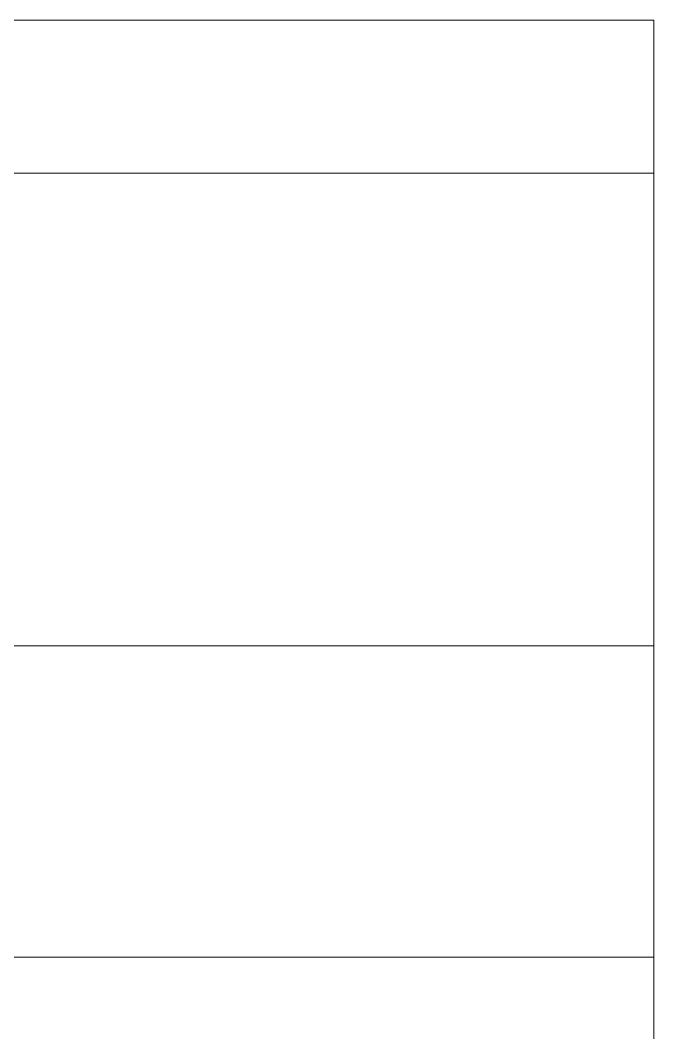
# Model space of a CAD drawing. Header units: inches. Extents: x -827 to 154, y -802 to 207.
# Drawn here: x -716.268 to -713.418, y 43.077 to 47.629 of the extents above; entities that cross this region are included whole.
import ezdxf

# ---------------------------------------------------------------- set-up
doc = ezdxf.new("R2010")
doc.units = ezdxf.units.IN
doc.header["$MEASUREMENT"] = 0
doc.layers.add('DrillPressTable _1__skp', color=8, linetype='Continuous', lineweight=9)
doc.layers.add('Layer0', color=7, linetype='Continuous', lineweight=9)

# ---------------------------------------------------------------- blocks, each defined once
blk = doc.blocks.new('DrillPressTable _1__skp_76-402119-Level 1')
at = {"layer": 'Layer0'}
for p, q in [((0.5, 8.3804), (0.5, 0)), ((0.5, 8.3804), (0.5, 0)), ((1.9012, 0), (1.9012, 7.8757)), ((1.9012, 0), (1.9012, 7.8757)), ((1.9012, 0), (0.5, 0)), ((1.9012, 0), (0.5, 0))]:
    blk.add_line(p, q, dxfattribs=at)
blk = doc.blocks.new('DrillPressTable _1__skp_70-402113-Level 1')
at = {"layer": 'Layer0'}
for p, q in [((3.0262, 0), (3.0262, 4.0817)), ((3.0262, 0), (3.0262, 4.0817)), ((0.9012, 0), (3.0262, 0)), ((3.0262, 0), (0.9012, 0))]:
    blk.add_line(p, q, dxfattribs=at)
blk = doc.blocks.new('DrillPressTable _1__skp_69-402112-Level 1')
for name, p in [('DrillPressTable _1__skp_76-402119-Level 1', (-0.5, 0)), ('DrillPressTable _1__skp_70-402113-Level 1', (0.5, 0))]:
    blk.add_blockref(name, p)
blk = doc.blocks.new('DrillPressTable _1__skp_64-402107-Level 1')
at = {"layer": 'Layer0'}
for p, q in [((18, 0), (18, 4)), ((18, 0), (18, 4)), ((13.7863, 0), (0, 0)), ((13.7863, 0), (0, 0)), ((18, 0), (17.3125, 0)), ((18, 0), (17.3125, 0))]:
    blk.add_line(p, q, dxfattribs=at)
blk = doc.blocks.new('DrillPressTable _1__skp_63-402106-Level 1')
blk.add_blockref('DrillPressTable _1__skp_64-402107-Level 1', (0, 0))
blk = doc.blocks.new('DrillPressTable _1__skp_62-402105-Level 1')
for name, p in [('DrillPressTable _1__skp_63-402106-Level 1', (0, 0)), ('DrillPressTable _1__skp_69-402112-Level 1', (13.7863, 0))]:
    blk.add_blockref(name, p)
blk = doc.blocks.new('DrillPressTable _1__skp_1-402044-Level 1')
blk.add_blockref('DrillPressTable _1__skp_62-402105-Level 1', (118.8142, 152.93))
blk = doc.blocks.new('DrillPressTable _1__skp-401998-Level 1')
blk.add_blockref('DrillPressTable _1__skp_1-402044-Level 1', (0, 0))

msp = doc.modelspace()

# ---------------------------------------------------------------- block references
at = {"layer": 'DrillPressTable _1__skp', "color": 7, "rotation": 89.99999999999967}
msp.add_blockref('DrillPressTable _1__skp-401998-Level 1', (-560.487909, -89.184773), dxfattribs=at)

doc.saveas('drawing.dxf')
